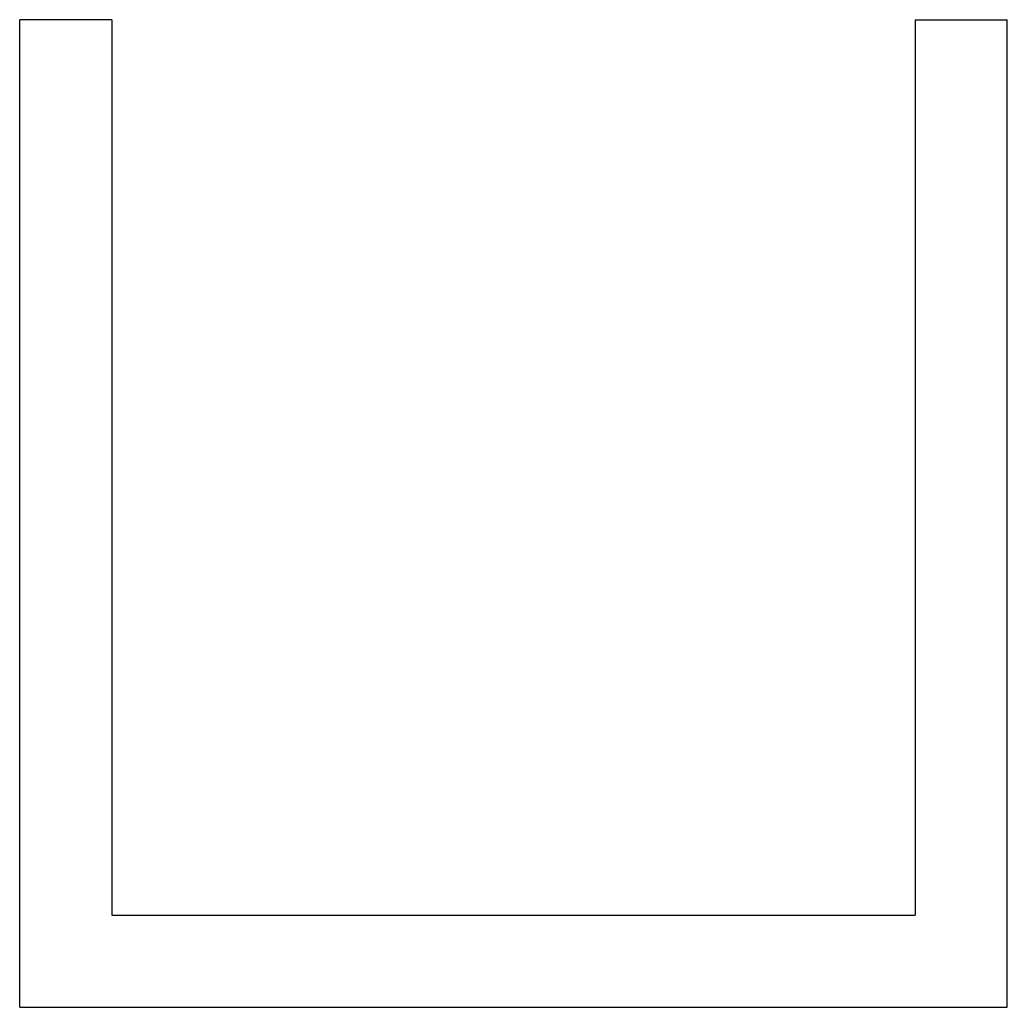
# Model space of a CAD drawing. Header units: metres. Extents: x -36.7 to 36.7, y -36.8 to 36.8.
import ezdxf

# ---------------------------------------------------------------- set-up
doc = ezdxf.new("R2010")
doc.units = ezdxf.units.M

msp = doc.modelspace()

# ---------------------------------------------------------------- linework, layer by layer
for p, q in [((-36.745, -36.75), (-36.745, 36.75)), ((-29.885, 36.75), (-36.745, 36.75)), ((-29.885, 36.75), (-29.885, -29.89)), ((29.885, 36.75), (36.745, 36.75)), ((29.885, 36.75), (29.885, -29.89)), ((36.745, -36.75), (36.745, 36.75)), ((-29.885, -29.89), (29.885, -29.89)), ((-36.745, -36.75), (36.745, -36.75))]:
    msp.add_line(p, q)

doc.saveas('drawing.dxf')
